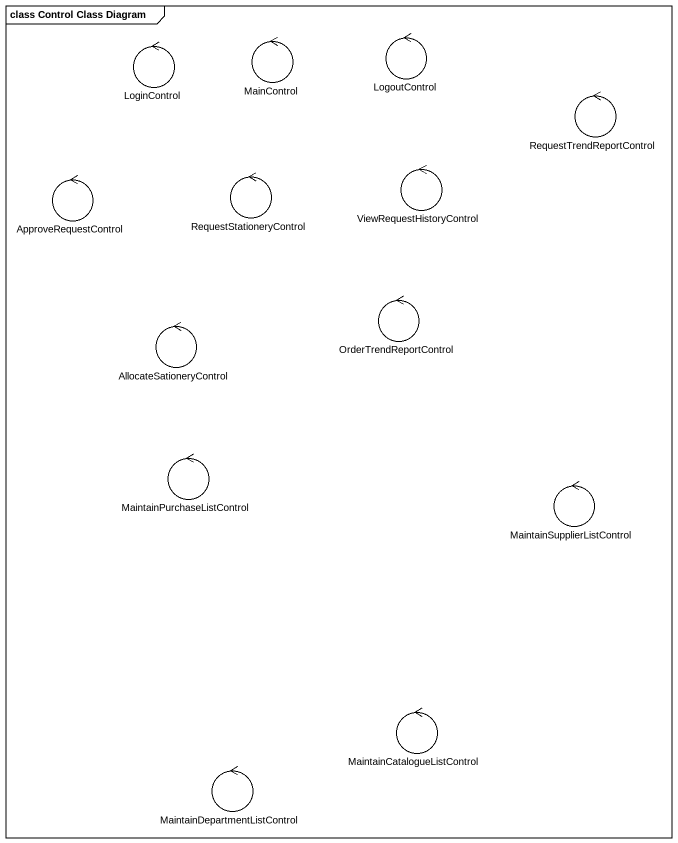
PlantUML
@startuml
mainframe class Control Class Diagram
control LoginControl
control MainControl
control LogoutControl
control RequestTrendReportControl
control ApproveRequestControl
control RequestStationeryControl
control ViewRequestHistoryControl
control OrderTrendReportControl
control AllocateSationeryControl
control MaintainPurchaseListControl
control MaintainSupplierListControl
control MaintainCatalogueListControl
control "MaintainDepartmentListControl" as MaintainDepartmentListContro
@enduml
